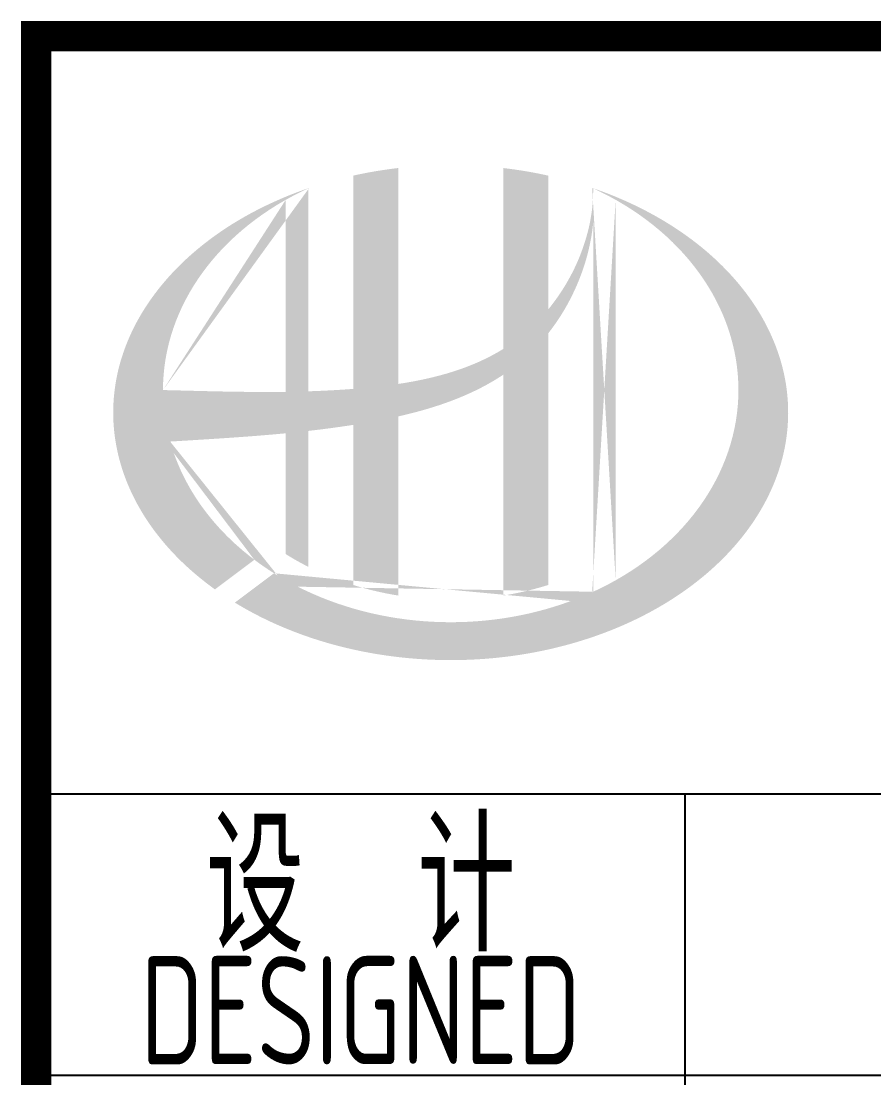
# Model space of a CAD drawing. Extents: x 5693218 to 11495510, y -728562 to -461276.
# Drawn here: x 5783962 to 5785933, y -499183 to -496741 of the extents above; entities that cross this region are included whole.
import ezdxf
from ezdxf.enums import TextEntityAlignment as Align

# ---------------------------------------------------------------- set-up
doc = ezdxf.new("R2010")
doc.units = 0
doc.header["$LTSCALE"] = 1000
doc.header["$MEASUREMENT"] = 0
doc.layers.get('0').update_dxf_attribs({"linetype": 'CONTINUOUS'})
doc.styles.add('AHD', font='sceie.shx', dxfattribs={"width": 0.7, "bigfont": 'sceic.shx'})

msp = doc.modelspace()

# ---------------------------------------------------------------- hatches: boundary and pattern name
h = msp.add_hatch(color=256)
edge = h.paths.add_edge_path()
edge.add_spline(control_points=[(5784833.7, -497654.8), (5784839.8, -497653.5), (5784845.9, -497652), (5784895, -497640.1), (5784937.5, -497627.2), (5785012.5, -497596), (5785045.5, -497579.1), (5785076.3, -497558.5)], knot_values=[61.629012, 61.629012, 61.629012, 61.629012, 63.330431, 63.330431, 75.353634, 75.353634, 85.398649, 85.398649, 85.398649, 85.398649], degree=3, periodic=0)
edge.add_line((5785076.3, -497558.5), (5785076.3, -498068.7))
edge.add_spline(control_points=[(5785076.3, -498068.7), (5785093.5, -498066), (5785110.5, -498062.6), (5785145.2, -498054.6), (5785162.9, -498049.7), (5785180.3, -498044.3)], knot_values=[4.908456, 4.908456, 4.908456, 4.908456, 4.992821, 4.992821, 5.083034, 5.083034, 5.083034, 5.083034], degree=3, periodic=0)
edge.add_line((5785180.3, -498044.3), (5785180.3, -497462.9))
edge.add_spline(control_points=[(5785180.3, -497462.9), (5785189, -497451.9), (5785197.2, -497440.6), (5785223.3, -497400.9), (5785238.9, -497370.9), (5785268.2, -497298.2), (5785279.4, -497254.4), (5785284.1, -497209.1), (5785284.2, -497207.8), (5785284.3, -497206.5)], knot_values=[97.991744, 97.991744, 97.991744, 97.991744, 101.64219, 101.64219, 110.337975, 110.337975, 121.934322, 121.934322, 122.270691, 122.270691, 122.270691, 122.270691], degree=3, periodic=0)
edge.add_line((5785284.3, -497206.5), (5785284.3, -497136.1))
edge.add_spline(control_points=[(5785284.3, -497136.1), (5785284.2, -497143.7), (5785283.9, -497151.4), (5785283.3, -497159.1)], knot_values=[126.194075, 126.194075, 126.194075, 126.194075, 128.396762, 128.396762, 128.396762, 128.396762], degree=3, periodic=0)
edge.add_spline(control_points=[(5785283.3, -497159.1), (5785282.9, -497165.3), (5785282.2, -497171.5), (5785281.5, -497177.7)], knot_values=[124.417049, 124.417049, 124.417049, 124.417049, 126.194075, 126.194075, 126.194075, 126.194075], degree=3, periodic=0)
edge.add_spline(control_points=[(5785281.5, -497177.7), (5785280.3, -497186.8), (5785278.8, -497196), (5785277.1, -497205.1)], knot_values=[121.80529, 121.80529, 121.80529, 121.80529, 124.417049, 124.417049, 124.417049, 124.417049], degree=3, periodic=0)
edge.add_spline(control_points=[(5785277.1, -497205.1), (5785274.7, -497217.2), (5785271.7, -497229.3), (5785268.2, -497241.4)], knot_values=[118.31574, 118.31574, 118.31574, 118.31574, 121.80529, 121.80529, 121.80529, 121.80529], degree=3, periodic=0)
edge.add_spline(control_points=[(5785268.2, -497241.4), (5785264.7, -497253.5), (5785260.7, -497265.5), (5785256.1, -497277.4)], knot_values=[114.795988, 114.795988, 114.795988, 114.795988, 118.31574, 118.31574, 118.31574, 118.31574], degree=3, periodic=0)
edge.add_spline(control_points=[(5785256.1, -497277.4), (5785251.7, -497289.1), (5785246.7, -497300.6), (5785241.3, -497311.9)], knot_values=[111.329641, 111.329641, 111.329641, 111.329641, 114.795988, 114.795988, 114.795988, 114.795988], degree=3, periodic=0)
edge.add_spline(control_points=[(5785241.3, -497311.9), (5785235.7, -497323.5), (5785229.7, -497334.8), (5785223.3, -497345.9)], knot_values=[107.79529, 107.79529, 107.79529, 107.79529, 111.329641, 111.329641, 111.329641, 111.329641], degree=3, periodic=0)
edge.add_spline(control_points=[(5785223.3, -497345.9), (5785216.9, -497356.7), (5785210.2, -497367.3), (5785203.1, -497377.5)], knot_values=[104.343579, 104.343579, 104.343579, 104.343579, 107.79529, 107.79529, 107.79529, 107.79529], degree=3, periodic=0)
edge.add_spline(control_points=[(5785203.1, -497377.5), (5785195.9, -497387.9), (5785188.3, -497398), (5785180.3, -497407.7)], knot_values=[100.8507, 100.8507, 100.8507, 100.8507, 104.343579, 104.343579, 104.343579, 104.343579], degree=3, periodic=0)
edge.add_line((5785180.3, -497407.7), (5785180.3, -497098.4))
edge.add_spline(control_points=[(5785180.3, -497098.4), (5785146.3, -497090.8), (5785111.5, -497085), (5785076.3, -497080.9)], knot_values=[4.423999, 4.423999, 4.423999, 4.423999, 4.558741, 4.558741, 4.558741, 4.558741], degree=3, periodic=0)
edge.add_line((5785076.3, -497080.9), (5785076.3, -497499))
edge.add_spline(control_points=[(5785076.3, -497499), (5785004.4, -497543.6), (5784920.2, -497566.8), (5784833.7, -497579.8)], knot_values=[63.246215, 63.246215, 63.246215, 63.246215, 87.689124, 87.689124, 87.689124, 87.689124], degree=3, periodic=0)
edge.add_line((5784833.7, -497579.8), (5784833.7, -497080.9))
edge.add_spline(control_points=[(5784833.7, -497080.9), (5784798.5, -497085), (5784763.7, -497090.8), (5784729.7, -497098.4)], knot_values=[4.866038, 4.866038, 4.866038, 4.866038, 5.000777, 5.000777, 5.000777, 5.000777], degree=3, periodic=0)
edge.add_line((5784729.7, -497098.4), (5784729.7, -497591.2))
edge.add_spline(control_points=[(5784729.7, -497591.2), (5784728, -497591.4), (5784693, -497594), (5784658.4, -497595.7), (5784625.7, -497596.8)], knot_values=[43.657356, 43.657356, 43.657356, 43.657356, 44.134253, 53.497092, 53.497092, 53.497092, 53.497092], degree=3, periodic=0)
edge.add_line((5784625.7, -497596.8), (5784625.7, -497127.7))
edge.add_spline(control_points=[(5784625.7, -497127.7), (5784608.6, -497133.5), (5784591.9, -497139.8), (5784575.5, -497146.5)], knot_values=[5.14157, 5.14157, 5.14157, 5.14157, 5.212921, 5.212921, 5.212921, 5.212921], degree=3, periodic=0)
edge.add_spline(control_points=[(5784575.5, -497146.5), (5784568.6, -497149.4), (5784561.7, -497152.3), (5784529.5, -497166.5), (5784504.9, -497178.7), (5784481.5, -497191.9)], knot_values=[5.212921, 5.212921, 5.212921, 5.212921, 5.24296, 5.24296, 5.355623, 5.355623, 5.355623, 5.355623], degree=3, periodic=0)
edge.add_spline(control_points=[(5784481.5, -497191.9), (5784466.6, -497200.3), (5784452.1, -497209), (5784438.1, -497218.1)], knot_values=[5.355623, 5.355623, 5.355623, 5.355623, 5.426974, 5.426974, 5.426974, 5.426974], degree=3, periodic=0)
edge.add_spline(control_points=[(5784438.1, -497218.1), (5784430.7, -497222.9), (5784423.5, -497227.9), (5784410, -497237.3), (5784403.7, -497241.9), (5784397.6, -497246.5)], knot_values=[5.426974, 5.426974, 5.426974, 5.426974, 5.464765, 5.464765, 5.498325, 5.498325, 5.498325, 5.498325], degree=3, periodic=0)
edge.add_spline(control_points=[(5784397.6, -497246.5), (5784371.5, -497266), (5784347.4, -497286.9), (5784325.5, -497308.9)], knot_values=[5.498325, 5.498325, 5.498325, 5.498325, 5.641027, 5.641027, 5.641027, 5.641027], degree=3, periodic=0)
edge.add_spline(control_points=[(5784325.5, -497308.9), (5784318.6, -497315.9), (5784311.8, -497323), (5784291.3, -497345.6), (5784278.5, -497361.4), (5784266.7, -497377.6)], knot_values=[5.641027, 5.641027, 5.641027, 5.641027, 5.686569, 5.686569, 5.783729, 5.783729, 5.783729, 5.783729], degree=3, periodic=0)
edge.add_spline(control_points=[(5784266.7, -497377.6), (5784251.6, -497398.4), (5784238.2, -497419.8), (5784225.1, -497444.7), (5784223.5, -497447.9), (5784221.9, -497451.1)], knot_values=[5.783729, 5.783729, 5.783729, 5.783729, 5.908374, 5.908374, 5.92643, 5.92643, 5.92643, 5.92643], degree=3, periodic=0)
edge.add_spline(control_points=[(5784221.9, -497451.1), (5784209.5, -497476.2), (5784199.5, -497501.9), (5784191.9, -497527.8)], knot_values=[5.92643, 5.92643, 5.92643, 5.92643, 6.069132, 6.069132, 6.069132, 6.069132], degree=3, periodic=0)
edge.add_spline(control_points=[(5784191.9, -497527.8), (5784188.7, -497538.9), (5784185.9, -497550.1), (5784180.6, -497576.2), (5784178.3, -497591.3), (5784176.9, -497606.3)], knot_values=[6.069132, 6.069132, 6.069132, 6.069132, 6.130179, 6.130179, 6.211834, 6.211834, 6.211834, 6.211834], degree=3, periodic=0)
edge.add_spline(control_points=[(5784176.9, -497606.3), (5784175.6, -497619.5), (5784175, -497632.7), (5784175, -497645.9)], knot_values=[6.211834, 6.211834, 6.211834, 6.211834, 6.283185, 6.283185, 6.283185, 6.283185], degree=3, periodic=0)
edge.add_spline(control_points=[(5784175, -497645.9), (5784175, -497655.2), (5784175.3, -497664.5), (5784175.9, -497673.9)], knot_values=[6.283185, 6.283185, 6.283185, 6.283185, 6.333655, 6.333655, 6.333655, 6.333655], degree=3, periodic=0)
edge.add_spline(control_points=[(5784175.9, -497673.9), (5784177.2, -497692.5), (5784179.7, -497711.1), (5784183.5, -497729.6)], knot_values=[6.333655, 6.333655, 6.333655, 6.333655, 6.434594, 6.434594, 6.434594, 6.434594], degree=3, periodic=0)
edge.add_spline(control_points=[(5784183.5, -497729.6), (5784183.7, -497730.9), (5784184, -497732.1), (5784187.9, -497750.6), (5784192.7, -497767.7), (5784198.5, -497784.8)], knot_values=[6.434594, 6.434594, 6.434594, 6.434594, 6.441278, 6.441278, 6.535532, 6.535532, 6.535532, 6.535532], degree=3, periodic=0)
edge.add_spline(control_points=[(5784198.5, -497784.8), (5784204.8, -497803), (5784212.3, -497821), (5784221, -497838.8)], knot_values=[6.535532, 6.535532, 6.535532, 6.535532, 6.636471, 6.636471, 6.636471, 6.636471], degree=3, periodic=0)
edge.add_spline(control_points=[(5784221, -497838.8), (5784223.2, -497843.3), (5784225.5, -497847.8), (5784234.9, -497865.4), (5784242.6, -497878.5), (5784250.9, -497891.3)], knot_values=[6.636471, 6.636471, 6.636471, 6.636471, 6.661894, 6.661894, 6.73741, 6.73741, 6.73741, 6.73741], degree=3, periodic=0)
edge.add_spline(control_points=[(5784250.9, -497891.3), (5784262.1, -497908.5), (5784274.5, -497925.3), (5784288, -497941.6)], knot_values=[6.73741, 6.73741, 6.73741, 6.73741, 6.838349, 6.838349, 6.838349, 6.838349], degree=3, periodic=0)
edge.add_spline(control_points=[(5784288, -497941.6), (5784293.9, -497948.8), (5784300.1, -497955.9), (5784314.6, -497971.8), (5784323.1, -497980.6), (5784332, -497989.3)], knot_values=[6.838349, 6.838349, 6.838349, 6.838349, 6.88251, 6.88251, 6.939288, 6.939288, 6.939288, 6.939288], degree=3, periodic=0)
edge.add_spline(control_points=[(5784332, -497989.3), (5784347.8, -498004.7), (5784364.7, -498019.5), (5784382.6, -498033.7)], knot_values=[6.939288, 6.939288, 6.939288, 6.939288, 7.040227, 7.040227, 7.040227, 7.040227], degree=3, periodic=0)
edge.add_spline(control_points=[(5784382.6, -498033.7), (5784391.5, -498040.8), (5784400.7, -498047.7), (5784410.1, -498054.5)], knot_values=[7.040227, 7.040227, 7.040227, 7.040227, 7.090696, 7.090696, 7.090696, 7.090696], degree=3, periodic=0)
edge.add_line((5784410.1, -498054.5), (5784501.3, -497986.1))
edge.add_ellipse((5784955, -497593.9), major_axis=(665, 0), ratio=0.806676, start_angle=192.819, end_angle=226.9853, ccw=False)
edge.add_spline(control_points=[(5784306.5, -497712.9), (5784330.6, -497711.4), (5784354.7, -497710), (5784443.3, -497704.4), (5784508.2, -497700.1), (5784573.7, -497693.8)], knot_values=[11.398263, 11.398263, 11.398263, 11.398263, 18.40729, 18.40729, 37.18094, 37.18094, 37.18094, 37.18094], degree=3, periodic=0)
edge.add_line((5784573.7, -497693.8), (5784573.7, -497972.9))
edge.add_spline(control_points=[(5784573.7, -497972.9), (5784577.2, -497975.1), (5784580.8, -497977.3), (5784597.8, -497987.5), (5784611.5, -497995.1), (5784625.7, -498002.2)], knot_values=[4.049945, 4.049945, 4.049945, 4.049945, 4.072021, 4.072021, 4.153257, 4.153257, 4.153257, 4.153257], degree=3, periodic=0)
edge.add_line((5784625.7, -498002.2), (5784625.7, -497688.3))
edge.add_spline(control_points=[(5784625.7, -497688.3), (5784657.8, -497684.7), (5784690.2, -497680.4), (5784725.1, -497675.1), (5784727.4, -497674.7), (5784729.7, -497674.4)], knot_values=[42.135009, 42.135009, 42.135009, 42.135009, 51.307228, 51.307228, 51.948574, 51.948574, 51.948574, 51.948574], degree=3, periodic=0)
edge.add_line((5784729.7, -497674.4), (5784729.7, -498044.3))
edge.add_spline(control_points=[(5784729.7, -498044.3), (5784763.3, -498054.8), (5784798.1, -498063), (5784833.7, -498068.7)], knot_values=[4.34174, 4.34174, 4.34174, 4.34174, 4.516316, 4.516316, 4.516316, 4.516316], degree=3, periodic=0)
edge.add_line((5784833.7, -498068.7), (5784833.7, -497654.8))
edge = h.paths.add_edge_path(flags=16)
edge.add_ellipse((5784955, -497593.9), major_axis=(665, 0), ratio=0.806676, start_angle=124.9875, end_angle=179.999, ccw=False)
edge.add_line((5784573.7, -497154.4), (5784573.7, -497598))
edge.add_spline(control_points=[(5784573.7, -497598), (5784478.3, -497599.3), (5784384.3, -497596.2), (5784290, -497593.9)], knot_values=[11.27373, 11.27373, 11.27373, 11.27373, 38.687513, 38.687513, 38.687513, 38.687513], degree=3, periodic=0)
edge = h.paths.add_edge_path()
edge.add_spline(control_points=[(5784456.2, -498085), (5784487.2, -498104), (5784520.3, -498121.3), (5784605, -498158.5), (5784658.2, -498176.4), (5784769, -498202.9), (5784826.4, -498211.6), (5784942.6, -498219.4), (5785001.3, -498218.5), (5785116.8, -498207), (5785173.7, -498196.5), (5785282.7, -498166.4), (5785334.9, -498146.9), (5785431.8, -498100), (5785476.5, -498072.7), (5785556.5, -498011.7), (5785591.7, -497978.1), (5785651, -497906.7), (5785675.1, -497868.8), (5785711.5, -497790.7), (5785723.8, -497750.4), (5785736.3, -497669.2), (5785736.6, -497628.3), (5785725.2, -497546.8), (5785713.3, -497506.3), (5785677.7, -497427.5), (5785654, -497389.3), (5785595.1, -497317.2), (5785560.1, -497283.2), (5785480.3, -497221.6), (5785435.5, -497193.9), (5785354.3, -497154.1), (5785320, -497139.9), (5785284.3, -497127.7)], knot_values=[0.886421, 0.886421, 0.886421, 0.886421, 1.040557, 1.040557, 1.261172, 1.261172, 1.481788, 1.481788, 1.702404, 1.702404, 1.92302, 1.92302, 2.143636, 2.143636, 2.364252, 2.364252, 2.584868, 2.584868, 2.805484, 2.805484, 3.026099, 3.026099, 3.246715, 3.246715, 3.46852, 3.46852, 3.690325, 3.690325, 3.91213, 3.91213, 4.133935, 4.133935, 4.283209, 4.283209, 4.283209, 4.283209], degree=3, periodic=0)
edge.add_line((5785284.3, -497127.7), (5785284.3, -497127.7))
edge.add_spline(control_points=[(5785284.3, -497127.8), (5785284.4, -497130.6), (5785284.4, -497133.3), (5785284.3, -497136.1)], knot_values=[128.396762, 128.396762, 128.396762, 128.396762, 129.192193, 129.192193, 129.192193, 129.192193], degree=3, periodic=0)
edge.add_line((5785284.3, -497136.1), (5785284.3, -498059.9))
edge.add_ellipse((5784955, -497593.9), major_axis=(665, 0), ratio=0.806676, start_angle=232.1054, end_angle=299.6833, ccw=False)
edge.add_line((5784546.5, -498017.2), (5784456.2, -498085))
edge = h.paths.add_edge_path(flags=16)
edge.add_ellipse((5784955, -497593.9), major_axis=(665, 0), ratio=0.806676, start_angle=304.9875, end_angle=415.0121, ccw=False)
edge.add_line((5785336.3, -498033.4), (5785336.3, -497154.4))
h = msp.add_hatch(color=256)
edge = h.paths.add_edge_path()
edge.add_spline(control_points=[(5784833.7, -497654.8), (5784839.8, -497653.5), (5784845.9, -497652), (5784895, -497640.1), (5784937.5, -497627.2), (5785012.5, -497596), (5785045.5, -497579.1), (5785076.3, -497558.5)], knot_values=[61.629012, 61.629012, 61.629012, 61.629012, 63.330431, 63.330431, 75.353634, 75.353634, 85.398649, 85.398649, 85.398649, 85.398649], degree=3, periodic=0)
edge.add_line((5785076.3, -497558.5), (5785076.3, -498068.7))
edge.add_spline(control_points=[(5785076.3, -498068.7), (5785093.5, -498066), (5785110.5, -498062.6), (5785145.2, -498054.6), (5785162.9, -498049.7), (5785180.3, -498044.3)], knot_values=[4.908456, 4.908456, 4.908456, 4.908456, 4.992821, 4.992821, 5.083034, 5.083034, 5.083034, 5.083034], degree=3, periodic=0)
edge.add_line((5785180.3, -498044.3), (5785180.3, -497462.9))
edge.add_spline(control_points=[(5785180.3, -497462.9), (5785189, -497451.9), (5785197.2, -497440.6), (5785223.3, -497400.9), (5785238.9, -497370.9), (5785268.2, -497298.2), (5785279.4, -497254.4), (5785284.1, -497209.1), (5785284.2, -497207.8), (5785284.3, -497206.5)], knot_values=[97.991744, 97.991744, 97.991744, 97.991744, 101.64219, 101.64219, 110.337975, 110.337975, 121.934322, 121.934322, 122.270691, 122.270691, 122.270691, 122.270691], degree=3, periodic=0)
edge.add_line((5785284.3, -497206.5), (5785284.3, -497136.1))
edge.add_spline(control_points=[(5785284.3, -497136.1), (5785284.2, -497143.7), (5785283.9, -497151.4), (5785283.3, -497159.1)], knot_values=[126.194075, 126.194075, 126.194075, 126.194075, 128.396762, 128.396762, 128.396762, 128.396762], degree=3, periodic=0)
edge.add_spline(control_points=[(5785283.3, -497159.1), (5785282.9, -497165.3), (5785282.2, -497171.5), (5785281.5, -497177.7)], knot_values=[124.417049, 124.417049, 124.417049, 124.417049, 126.194075, 126.194075, 126.194075, 126.194075], degree=3, periodic=0)
edge.add_spline(control_points=[(5785281.5, -497177.7), (5785280.3, -497186.8), (5785278.8, -497196), (5785277.1, -497205.1)], knot_values=[121.80529, 121.80529, 121.80529, 121.80529, 124.417049, 124.417049, 124.417049, 124.417049], degree=3, periodic=0)
edge.add_spline(control_points=[(5785277.1, -497205.1), (5785274.7, -497217.2), (5785271.7, -497229.3), (5785268.2, -497241.4)], knot_values=[118.31574, 118.31574, 118.31574, 118.31574, 121.80529, 121.80529, 121.80529, 121.80529], degree=3, periodic=0)
edge.add_spline(control_points=[(5785268.2, -497241.4), (5785264.7, -497253.5), (5785260.7, -497265.5), (5785256.1, -497277.4)], knot_values=[114.795988, 114.795988, 114.795988, 114.795988, 118.31574, 118.31574, 118.31574, 118.31574], degree=3, periodic=0)
edge.add_spline(control_points=[(5785256.1, -497277.4), (5785251.7, -497289.1), (5785246.7, -497300.6), (5785241.3, -497311.9)], knot_values=[111.329641, 111.329641, 111.329641, 111.329641, 114.795988, 114.795988, 114.795988, 114.795988], degree=3, periodic=0)
edge.add_spline(control_points=[(5785241.3, -497311.9), (5785235.7, -497323.5), (5785229.7, -497334.8), (5785223.3, -497345.9)], knot_values=[107.79529, 107.79529, 107.79529, 107.79529, 111.329641, 111.329641, 111.329641, 111.329641], degree=3, periodic=0)
edge.add_spline(control_points=[(5785223.3, -497345.9), (5785216.9, -497356.7), (5785210.2, -497367.3), (5785203.1, -497377.5)], knot_values=[104.343579, 104.343579, 104.343579, 104.343579, 107.79529, 107.79529, 107.79529, 107.79529], degree=3, periodic=0)
edge.add_spline(control_points=[(5785203.1, -497377.5), (5785195.9, -497387.9), (5785188.3, -497398), (5785180.3, -497407.7)], knot_values=[100.8507, 100.8507, 100.8507, 100.8507, 104.343579, 104.343579, 104.343579, 104.343579], degree=3, periodic=0)
edge.add_line((5785180.3, -497407.7), (5785180.3, -497098.4))
edge.add_spline(control_points=[(5785180.3, -497098.4), (5785146.3, -497090.8), (5785111.5, -497085), (5785076.3, -497080.9)], knot_values=[4.423999, 4.423999, 4.423999, 4.423999, 4.558741, 4.558741, 4.558741, 4.558741], degree=3, periodic=0)
edge.add_line((5785076.3, -497080.9), (5785076.3, -497499))
edge.add_spline(control_points=[(5785076.3, -497499), (5785004.4, -497543.6), (5784920.2, -497566.8), (5784833.7, -497579.8)], knot_values=[63.246215, 63.246215, 63.246215, 63.246215, 87.689124, 87.689124, 87.689124, 87.689124], degree=3, periodic=0)
edge.add_line((5784833.7, -497579.8), (5784833.7, -497080.9))
edge.add_spline(control_points=[(5784833.7, -497080.9), (5784798.5, -497085), (5784763.7, -497090.8), (5784729.7, -497098.4)], knot_values=[4.866038, 4.866038, 4.866038, 4.866038, 5.000777, 5.000777, 5.000777, 5.000777], degree=3, periodic=0)
edge.add_line((5784729.7, -497098.4), (5784729.7, -497591.2))
edge.add_spline(control_points=[(5784729.7, -497591.2), (5784728, -497591.4), (5784693, -497594), (5784658.4, -497595.7), (5784625.7, -497596.8)], knot_values=[43.657356, 43.657356, 43.657356, 43.657356, 44.134253, 53.497092, 53.497092, 53.497092, 53.497092], degree=3, periodic=0)
edge.add_line((5784625.7, -497596.8), (5784625.7, -497127.7))
edge.add_spline(control_points=[(5784625.7, -497127.7), (5784608.6, -497133.5), (5784591.9, -497139.8), (5784575.5, -497146.5)], knot_values=[5.14157, 5.14157, 5.14157, 5.14157, 5.212921, 5.212921, 5.212921, 5.212921], degree=3, periodic=0)
edge.add_spline(control_points=[(5784575.5, -497146.5), (5784568.6, -497149.4), (5784561.7, -497152.3), (5784529.5, -497166.5), (5784504.9, -497178.7), (5784481.5, -497191.9)], knot_values=[5.212921, 5.212921, 5.212921, 5.212921, 5.24296, 5.24296, 5.355623, 5.355623, 5.355623, 5.355623], degree=3, periodic=0)
edge.add_spline(control_points=[(5784481.5, -497191.9), (5784466.6, -497200.3), (5784452.1, -497209), (5784438.1, -497218.1)], knot_values=[5.355623, 5.355623, 5.355623, 5.355623, 5.426974, 5.426974, 5.426974, 5.426974], degree=3, periodic=0)
edge.add_spline(control_points=[(5784438.1, -497218.1), (5784430.7, -497222.9), (5784423.5, -497227.9), (5784410, -497237.3), (5784403.7, -497241.9), (5784397.6, -497246.5)], knot_values=[5.426974, 5.426974, 5.426974, 5.426974, 5.464765, 5.464765, 5.498325, 5.498325, 5.498325, 5.498325], degree=3, periodic=0)
edge.add_spline(control_points=[(5784397.6, -497246.5), (5784371.5, -497266), (5784347.4, -497286.9), (5784325.5, -497308.9)], knot_values=[5.498325, 5.498325, 5.498325, 5.498325, 5.641027, 5.641027, 5.641027, 5.641027], degree=3, periodic=0)
edge.add_spline(control_points=[(5784325.5, -497308.9), (5784318.6, -497315.9), (5784311.8, -497323), (5784291.3, -497345.6), (5784278.5, -497361.4), (5784266.7, -497377.6)], knot_values=[5.641027, 5.641027, 5.641027, 5.641027, 5.686569, 5.686569, 5.783729, 5.783729, 5.783729, 5.783729], degree=3, periodic=0)
edge.add_spline(control_points=[(5784266.7, -497377.6), (5784251.6, -497398.4), (5784238.2, -497419.8), (5784225.1, -497444.7), (5784223.5, -497447.9), (5784221.9, -497451.1)], knot_values=[5.783729, 5.783729, 5.783729, 5.783729, 5.908374, 5.908374, 5.92643, 5.92643, 5.92643, 5.92643], degree=3, periodic=0)
edge.add_spline(control_points=[(5784221.9, -497451.1), (5784209.5, -497476.2), (5784199.5, -497501.9), (5784191.9, -497527.8)], knot_values=[5.92643, 5.92643, 5.92643, 5.92643, 6.069132, 6.069132, 6.069132, 6.069132], degree=3, periodic=0)
edge.add_spline(control_points=[(5784191.9, -497527.8), (5784188.7, -497538.9), (5784185.9, -497550.1), (5784180.6, -497576.2), (5784178.3, -497591.3), (5784176.9, -497606.3)], knot_values=[6.069132, 6.069132, 6.069132, 6.069132, 6.130179, 6.130179, 6.211834, 6.211834, 6.211834, 6.211834], degree=3, periodic=0)
edge.add_spline(control_points=[(5784176.9, -497606.3), (5784175.6, -497619.5), (5784175, -497632.7), (5784175, -497645.9)], knot_values=[6.211834, 6.211834, 6.211834, 6.211834, 6.283185, 6.283185, 6.283185, 6.283185], degree=3, periodic=0)
edge.add_spline(control_points=[(5784175, -497645.9), (5784175, -497655.2), (5784175.3, -497664.5), (5784175.9, -497673.9)], knot_values=[6.283185, 6.283185, 6.283185, 6.283185, 6.333655, 6.333655, 6.333655, 6.333655], degree=3, periodic=0)
edge.add_spline(control_points=[(5784175.9, -497673.9), (5784177.2, -497692.5), (5784179.7, -497711.1), (5784183.5, -497729.6)], knot_values=[6.333655, 6.333655, 6.333655, 6.333655, 6.434594, 6.434594, 6.434594, 6.434594], degree=3, periodic=0)
edge.add_spline(control_points=[(5784183.5, -497729.6), (5784183.7, -497730.9), (5784184, -497732.1), (5784187.9, -497750.6), (5784192.7, -497767.7), (5784198.5, -497784.8)], knot_values=[6.434594, 6.434594, 6.434594, 6.434594, 6.441278, 6.441278, 6.535532, 6.535532, 6.535532, 6.535532], degree=3, periodic=0)
edge.add_spline(control_points=[(5784198.5, -497784.8), (5784204.8, -497803), (5784212.3, -497821), (5784221, -497838.8)], knot_values=[6.535532, 6.535532, 6.535532, 6.535532, 6.636471, 6.636471, 6.636471, 6.636471], degree=3, periodic=0)
edge.add_spline(control_points=[(5784221, -497838.8), (5784223.2, -497843.3), (5784225.5, -497847.8), (5784234.9, -497865.4), (5784242.6, -497878.5), (5784250.9, -497891.3)], knot_values=[6.636471, 6.636471, 6.636471, 6.636471, 6.661894, 6.661894, 6.73741, 6.73741, 6.73741, 6.73741], degree=3, periodic=0)
edge.add_spline(control_points=[(5784250.9, -497891.3), (5784262.1, -497908.5), (5784274.5, -497925.3), (5784288, -497941.6)], knot_values=[6.73741, 6.73741, 6.73741, 6.73741, 6.838349, 6.838349, 6.838349, 6.838349], degree=3, periodic=0)
edge.add_spline(control_points=[(5784288, -497941.6), (5784293.9, -497948.8), (5784300.1, -497955.9), (5784314.6, -497971.8), (5784323.1, -497980.6), (5784332, -497989.3)], knot_values=[6.838349, 6.838349, 6.838349, 6.838349, 6.88251, 6.88251, 6.939288, 6.939288, 6.939288, 6.939288], degree=3, periodic=0)
edge.add_spline(control_points=[(5784332, -497989.3), (5784347.8, -498004.7), (5784364.7, -498019.5), (5784382.6, -498033.7)], knot_values=[6.939288, 6.939288, 6.939288, 6.939288, 7.040227, 7.040227, 7.040227, 7.040227], degree=3, periodic=0)
edge.add_spline(control_points=[(5784382.6, -498033.7), (5784391.5, -498040.8), (5784400.7, -498047.7), (5784410.1, -498054.5)], knot_values=[7.040227, 7.040227, 7.040227, 7.040227, 7.090696, 7.090696, 7.090696, 7.090696], degree=3, periodic=0)
edge.add_line((5784410.1, -498054.5), (5784501.3, -497986.1))
edge.add_ellipse((5784955, -497593.9), major_axis=(665, 0), ratio=0.806676, start_angle=192.819, end_angle=226.9853, ccw=False)
edge.add_spline(control_points=[(5784306.5, -497712.9), (5784330.6, -497711.4), (5784354.7, -497710), (5784443.3, -497704.4), (5784508.2, -497700.1), (5784573.7, -497693.8)], knot_values=[11.398263, 11.398263, 11.398263, 11.398263, 18.40729, 18.40729, 37.18094, 37.18094, 37.18094, 37.18094], degree=3, periodic=0)
edge.add_line((5784573.7, -497693.8), (5784573.7, -497972.9))
edge.add_spline(control_points=[(5784573.7, -497972.9), (5784577.2, -497975.1), (5784580.8, -497977.3), (5784597.8, -497987.5), (5784611.5, -497995.1), (5784625.7, -498002.2)], knot_values=[4.049945, 4.049945, 4.049945, 4.049945, 4.072021, 4.072021, 4.153257, 4.153257, 4.153257, 4.153257], degree=3, periodic=0)
edge.add_line((5784625.7, -498002.2), (5784625.7, -497688.3))
edge.add_spline(control_points=[(5784625.7, -497688.3), (5784657.8, -497684.7), (5784690.2, -497680.4), (5784725.1, -497675.1), (5784727.4, -497674.7), (5784729.7, -497674.4)], knot_values=[42.135009, 42.135009, 42.135009, 42.135009, 51.307228, 51.307228, 51.948574, 51.948574, 51.948574, 51.948574], degree=3, periodic=0)
edge.add_line((5784729.7, -497674.4), (5784729.7, -498044.3))
edge.add_spline(control_points=[(5784729.7, -498044.3), (5784763.3, -498054.8), (5784798.1, -498063), (5784833.7, -498068.7)], knot_values=[4.34174, 4.34174, 4.34174, 4.34174, 4.516316, 4.516316, 4.516316, 4.516316], degree=3, periodic=0)
edge.add_line((5784833.7, -498068.7), (5784833.7, -497654.8))
edge = h.paths.add_edge_path(flags=16)
edge.add_ellipse((5784955, -497593.9), major_axis=(665, 0), ratio=0.806676, start_angle=124.9875, end_angle=179.999, ccw=False)
edge.add_line((5784573.7, -497154.4), (5784573.7, -497598))
edge.add_spline(control_points=[(5784573.7, -497598), (5784478.3, -497599.3), (5784384.3, -497596.2), (5784290, -497593.9)], knot_values=[11.27373, 11.27373, 11.27373, 11.27373, 38.687513, 38.687513, 38.687513, 38.687513], degree=3, periodic=0)
edge = h.paths.add_edge_path()
edge.add_spline(control_points=[(5784456.2, -498085), (5784487.2, -498104), (5784520.3, -498121.3), (5784605, -498158.5), (5784658.2, -498176.4), (5784769, -498202.9), (5784826.4, -498211.6), (5784942.6, -498219.4), (5785001.3, -498218.5), (5785116.8, -498207), (5785173.7, -498196.5), (5785282.7, -498166.4), (5785334.9, -498146.9), (5785431.8, -498100), (5785476.5, -498072.7), (5785556.5, -498011.7), (5785591.7, -497978.1), (5785651, -497906.7), (5785675.1, -497868.8), (5785711.5, -497790.7), (5785723.8, -497750.4), (5785736.3, -497669.2), (5785736.6, -497628.3), (5785725.2, -497546.8), (5785713.3, -497506.3), (5785677.7, -497427.5), (5785654, -497389.3), (5785595.1, -497317.2), (5785560.1, -497283.2), (5785480.3, -497221.6), (5785435.5, -497193.9), (5785354.3, -497154.1), (5785320, -497139.9), (5785284.3, -497127.7)], knot_values=[0.886421, 0.886421, 0.886421, 0.886421, 1.040557, 1.040557, 1.261172, 1.261172, 1.481788, 1.481788, 1.702404, 1.702404, 1.92302, 1.92302, 2.143636, 2.143636, 2.364252, 2.364252, 2.584868, 2.584868, 2.805484, 2.805484, 3.026099, 3.026099, 3.246715, 3.246715, 3.46852, 3.46852, 3.690325, 3.690325, 3.91213, 3.91213, 4.133935, 4.133935, 4.283209, 4.283209, 4.283209, 4.283209], degree=3, periodic=0)
edge.add_line((5785284.3, -497127.7), (5785284.3, -497127.7))
edge.add_spline(control_points=[(5785284.3, -497127.8), (5785284.4, -497130.6), (5785284.4, -497133.3), (5785284.3, -497136.1)], knot_values=[128.396762, 128.396762, 128.396762, 128.396762, 129.192193, 129.192193, 129.192193, 129.192193], degree=3, periodic=0)
edge.add_line((5785284.3, -497136.1), (5785284.3, -498059.9))
edge.add_ellipse((5784955, -497593.9), major_axis=(665, 0), ratio=0.806676, start_angle=232.1054, end_angle=299.6833, ccw=False)
edge.add_line((5784546.5, -498017.2), (5784456.2, -498085))
edge = h.paths.add_edge_path(flags=16)
edge.add_ellipse((5784955, -497593.9), major_axis=(665, 0), ratio=0.806676, start_angle=304.9875, end_angle=415.0121, ccw=False)
edge.add_line((5785336.3, -498033.4), (5785336.3, -497154.4))

# ---------------------------------------------------------------- linework, layer by layer
for p, q in [((5783997.1, -498526.5), (5801997.1, -498526.5)), ((5785497.1, -501776.5), (5785497.1, -498526.5)), ((5783997.1, -499176.5), (5789497.1, -499176.5))]:
    msp.add_line(p, q)
at = {"const_width": 70}
msp.add_lwpolyline([(5783997.1, -496776.5), (5783997.1, -502776.5)], dxfattribs=at)
msp.add_lwpolyline([(5801997.1, -496776.5, 70, 70, 0), (5783997.1, -496776.5, 70, 70, 0), (5783997.1, -502776.5, 0, 0, 0)], format="xyseb")

# ---------------------------------------------------------------- texts
at = {"style": 'AHD', "width": 0.8}
for s, height, p in [('设  计', 300, (5784747.1, -498726.5)), ('设  计', 300, (5784747.1, -498726.5)), ('DESIGNED', 250, (5784747.1, -499026.5)), ('DESIGNED', 250, (5784747.1, -499026.5))]:
    msp.add_text(s, height=height, dxfattribs=at).set_placement(p, align=Align.MIDDLE)

doc.saveas('drawing.dxf')
